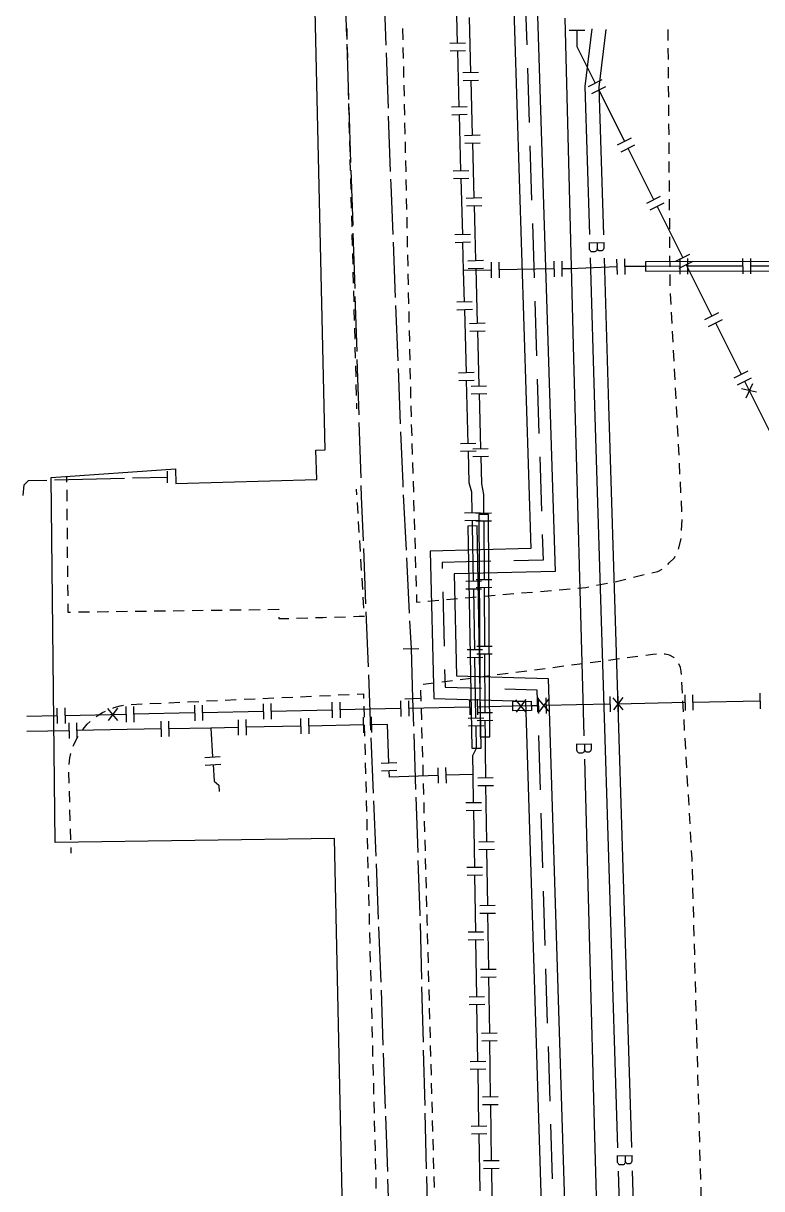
# Model space of a CAD drawing. Header units: metres. Extents: x 17721 to 17912, y 14015 to 15901.
# Drawn here: x 17759.9 to 17807.4, y 14609 to 14683.9 of the extents above; entities that cross this region are included whole.
import ezdxf

# ---------------------------------------------------------------- set-up
doc = ezdxf.new("R2010")
doc.units = ezdxf.units.M
for name, color, linetype in [('GC_CURB_EDGE', 1, 'Continuous'), ('GC_GAS_AXIS', 2, 'Continuous'), ('GC_HEAT_AXIS', 30, 'Continuous'), ('GC_POWER_AXIS', 40, 'Continuous'), ('GC_SITE_BOUNDARY', 7, 'Continuous'), ('GC_TEST_GREEN_ZONE', 3, 'Continuous'), ('GC_WATER_AXIS', 5, 'Continuous')]:
    doc.layers.add(name, color=color, linetype=linetype)

msp = doc.modelspace()

# ---------------------------------------------------------------- linework, layer by layer
at = {"layer": 'GC_CURB_EDGE'}
for points in [[(17780.733, 14683.559), (17780.75, 14682.854)], [(17784.322, 14683.545), (17784.339, 14682.833)], [(17801.421, 14682.781), (17801.415, 14683.494)], [(17780.762, 14682.355), (17780.779, 14681.649)], [(17784.351, 14682.333), (17784.367, 14681.621)], [(17801.431, 14681.569), (17801.425, 14682.281)], [(17780.79, 14681.15), (17780.807, 14680.445)], [(17784.379, 14681.121), (17784.396, 14680.409)], [(17801.441, 14680.357), (17801.435, 14681.069)], [(17780.819, 14679.945), (17780.836, 14679.24)], [(17784.408, 14679.909), (17784.424, 14679.196)], [(17801.451, 14679.144), (17801.445, 14679.857)], [(17780.848, 14678.74), (17780.852, 14678.563), (17780.866, 14678.035)], [(17784.436, 14678.696), (17784.451, 14677.984)], [(17801.461, 14677.932), (17801.455, 14678.644)], [(17780.879, 14677.535), (17780.898, 14676.83)], [(17784.462, 14677.484), (17784.478, 14676.772)], [(17801.471, 14676.719), (17801.465, 14677.432)], [(17780.911, 14676.33), (17780.93, 14675.625)], [(17784.488, 14676.272), (17784.504, 14675.56)], [(17801.481, 14675.507), (17801.475, 14676.219)], [(17780.943, 14675.125), (17780.962, 14674.42)], [(17784.515, 14675.06), (17784.53, 14674.348)], [(17801.491, 14674.294), (17801.485, 14675.007)], [(17780.975, 14673.92), (17780.994, 14673.215)], [(17784.541, 14673.848), (17784.557, 14673.135)], [(17801.501, 14673.082), (17801.495, 14673.794)], [(17781.007, 14672.716), (17781.025, 14672.011)], [(17784.567, 14672.636), (17784.583, 14671.923)], [(17801.511, 14671.869), (17801.505, 14672.582)], [(17781.039, 14671.511), (17781.057, 14670.806)], [(17784.594, 14671.423), (17784.609, 14670.711)], [(17801.52, 14670.657), (17801.515, 14671.369)], [(17781.071, 14670.306), (17781.089, 14669.601)], [(17784.62, 14670.211), (17784.636, 14669.499)], [(17801.53, 14669.445), (17801.525, 14670.157)], [(17781.102, 14669.101), (17781.121, 14668.396)], [(17784.646, 14668.999), (17784.662, 14668.287)], [(17801.54, 14668.232), (17801.535, 14668.945)], [(17781.134, 14667.896), (17781.153, 14667.191)], [(17784.673, 14667.787), (17784.688, 14667.074)], [(17801.552, 14667.02), (17801.55, 14667.06), (17801.544, 14667.732)], [(17781.166, 14666.691), (17781.185, 14665.986)], [(17784.699, 14666.575), (17784.715, 14665.862)], [(17801.615, 14665.809), (17801.578, 14666.52)], [(17781.198, 14665.487), (17781.217, 14664.782)], [(17784.725, 14665.362), (17784.741, 14664.65)], [(17801.677, 14664.598), (17801.64, 14665.31)], [(17781.23, 14664.282), (17781.249, 14663.577)], [(17784.752, 14664.15), (17784.767, 14663.438)], [(17801.74, 14663.387), (17801.703, 14664.099)], [(17781.262, 14663.077), (17781.281, 14662.372)], [(17784.778, 14662.938), (17784.794, 14662.226)], [(17801.802, 14662.176), (17801.766, 14662.888)], [(17781.294, 14661.872), (17781.313, 14661.167)], [(17784.804, 14661.726), (17784.82, 14661.013)], [(17801.865, 14660.965), (17801.828, 14661.677)], [(17781.326, 14660.667), (17781.344, 14659.962)], [(17784.831, 14660.514), (17784.846, 14659.801)], [(17801.928, 14659.755), (17801.891, 14660.466)], [(17781.358, 14659.463), (17781.367, 14659.11)], [(17784.857, 14659.301), (17784.858, 14659.262), (17784.878, 14658.589)], [(17801.99, 14658.544), (17801.953, 14659.255)], [(17784.893, 14658.089), (17784.915, 14657.377)], [(17802.053, 14657.333), (17802.016, 14658.044)], [(17784.929, 14656.877), (17784.951, 14656.165)], [(17802.115, 14656.122), (17802.078, 14656.833)], [(17784.966, 14655.665), (17784.987, 14654.953)], [(17802.178, 14654.911), (17802.141, 14655.623)], [(17762.712, 14654.755), (17762.715, 14654.395)], [(17785.002, 14654.454), (17785.023, 14653.741)], [(17802.24, 14653.7), (17802.204, 14654.412)], [(17762.72, 14653.895), (17762.727, 14653.176)], [(17781.394, 14653.585), (17781.372, 14653.944)], [(17781.47, 14652.368), (17781.425, 14653.086)], [(17785.038, 14653.242), (17785.06, 14652.529)], [(17802.303, 14652.489), (17802.266, 14653.201)], [(17762.731, 14652.676), (17762.738, 14651.957)], [(17785.075, 14652.03), (17785.096, 14651.318)], [(17762.743, 14651.457), (17762.75, 14650.738)], [(17781.545, 14651.152), (17781.5, 14651.869)], [(17802.285, 14651.279), (17802.326, 14651.99)], [(17781.62, 14649.935), (17781.576, 14650.653)], [(17785.111, 14650.818), (17785.132, 14650.106)], [(17802.073, 14650.092), (17802.255, 14650.757), (17802.256, 14650.78)], [(17762.754, 14650.238), (17762.761, 14649.519)], [(17781.696, 14648.718), (17781.651, 14649.436)], [(17785.147, 14649.606), (17785.169, 14648.894)], [(17801.404, 14649.103), (17801.488, 14649.202), (17801.817, 14649.531), (17801.869, 14649.636)], [(17762.766, 14649.019), (17762.772, 14648.3)], [(17785.184, 14648.394), (17785.205, 14647.682)], [(17799.179, 14648.277), (17799.871, 14648.448)], [(17800.358, 14648.558), (17800.738, 14648.643), (17800.749, 14648.645), (17801.025, 14648.79)], [(17762.777, 14647.8), (17762.784, 14647.081)], [(17781.771, 14647.501), (17781.726, 14648.219)], [(17794.404, 14647.48), (17795.114, 14647.541)], [(17795.612, 14647.585), (17796.114, 14647.628), (17796.319, 14647.667)], [(17796.81, 14647.761), (17797.51, 14647.894)], [(17798.001, 14647.988), (17798.016, 14647.991), (17798.693, 14648.158)], [(17781.846, 14646.285), (17781.802, 14647.002)], [(17785.22, 14647.182), (17785.235, 14646.686), (17785.451, 14646.705)], [(17785.949, 14646.748), (17786.659, 14646.809)], [(17787.157, 14646.852), (17787.866, 14646.914)], [(17788.365, 14646.957), (17789.074, 14647.018)], [(17789.573, 14647.062), (17790.282, 14647.123)], [(17790.781, 14647.166), (17791.49, 14647.228)], [(17791.988, 14647.271), (17792.698, 14647.332)], [(17793.196, 14647.375), (17793.906, 14647.437)], [(17762.789, 14646.581), (17762.794, 14646.04), (17762.972, 14646.042)], [(17763.472, 14646.049), (17764.191, 14646.058)], [(17764.691, 14646.065), (17765.366, 14646.074), (17765.41, 14646.075)], [(17765.91, 14646.081), (17766.629, 14646.091)], [(17767.129, 14646.098), (17767.848, 14646.107)], [(17768.348, 14646.114), (17769.067, 14646.123)], [(17769.567, 14646.13), (17770.286, 14646.14)], [(17770.786, 14646.146), (17771.505, 14646.156)], [(17772.005, 14646.162), (17772.724, 14646.172)], [(17773.224, 14646.179), (17773.943, 14646.188)], [(17774.443, 14646.195), (17775.162, 14646.204)], [(17775.662, 14646.211), (17776.371, 14646.22), (17776.371, 14646.211)], [(17776.378, 14645.711), (17776.379, 14645.621), (17777.001, 14645.639), (17777.008, 14645.639)], [(17777.507, 14645.653), (17778.226, 14645.674)], [(17778.726, 14645.689), (17779.199, 14645.703), (17779.445, 14645.71)], [(17779.945, 14645.725), (17780.663, 14645.746)], [(17781.163, 14645.76), (17781.53, 14645.771), (17781.695, 14645.776), (17781.877, 14645.781), (17781.877, 14645.785)], [(17799.475, 14643.182), (17798.778, 14643.091)], [(17800.668, 14643.338), (17800.439, 14643.308), (17799.971, 14643.247)], [(17801.812, 14643.101), (17801.792, 14643.121), (17801.512, 14643.282), (17801.215, 14643.344), (17801.167, 14643.346)], [(17793.509, 14642.404), (17792.812, 14642.313)], [(17794.703, 14642.559), (17794.005, 14642.468)], [(17795.896, 14642.715), (17795.198, 14642.624)], [(17797.089, 14642.871), (17796.391, 14642.78)], [(17798.282, 14643.026), (17797.585, 14642.935)], [(17802.268, 14642.031), (17802.256, 14642.232), (17802.216, 14642.476), (17802.112, 14642.708)], [(17787.544, 14641.625), (17786.846, 14641.534)], [(17788.737, 14641.781), (17788.039, 14641.69)], [(17789.93, 14641.936), (17789.233, 14641.845)], [(17791.123, 14642.092), (17790.426, 14642.001)], [(17792.316, 14642.248), (17791.619, 14642.157)], [(17785.492, 14641.028), (17785.511, 14640.325)], [(17786.35, 14641.469), (17785.653, 14641.378)], [(17802.338, 14640.83), (17802.297, 14641.532)], [(17765.683, 14639.874), (17765.774, 14639.908), (17766.17, 14640.016), (17766.371, 14640.05)], [(17766.868, 14640.106), (17767.579, 14640.139)], [(17768.079, 14640.161), (17768.79, 14640.194)], [(17769.289, 14640.216), (17770.001, 14640.249)], [(17770.5, 14640.271), (17771.212, 14640.304)], [(17771.711, 14640.326), (17772.422, 14640.359)], [(17772.922, 14640.381), (17773.633, 14640.414)], [(17774.133, 14640.437), (17774.844, 14640.469)], [(17775.344, 14640.492), (17776.055, 14640.524)], [(17776.554, 14640.547), (17777.266, 14640.579)], [(17777.765, 14640.602), (17778.477, 14640.634)], [(17778.976, 14640.657), (17779.688, 14640.689)], [(17780.187, 14640.712), (17780.898, 14640.744)], [(17781.398, 14640.767), (17781.819, 14640.786), (17781.826, 14640.496)], [(17802.408, 14639.628), (17802.367, 14640.33)], [(17764.612, 14639.316), (17764.673, 14639.363), (17765.022, 14639.58), (17765.223, 14639.68)], [(17781.839, 14639.996), (17781.857, 14639.284)], [(17785.525, 14639.825), (17785.544, 14639.122)], [(17763.743, 14638.477), (17763.777, 14638.523), (17764.048, 14638.832), (17764.226, 14638.999)], [(17781.869, 14638.784), (17781.887, 14638.072)], [(17785.558, 14638.622), (17785.577, 14637.919)], [(17802.478, 14638.427), (17802.437, 14639.129)], [(17763.147, 14637.426), (17763.159, 14637.461), (17763.33, 14637.835), (17763.463, 14638.064)], [(17802.548, 14637.226), (17802.507, 14637.928)], [(17781.9, 14637.572), (17781.917, 14636.86)], [(17785.591, 14637.419), (17785.61, 14636.716)], [(17762.874, 14636.25), (17762.874, 14636.266), (17762.93, 14636.673), (17762.996, 14636.95)], [(17781.93, 14636.361), (17781.948, 14635.649)], [(17802.618, 14636.025), (17802.577, 14636.727)], [(17762.881, 14635.038), (17762.861, 14635.75)], [(17785.623, 14636.216), (17785.643, 14635.513)], [(17781.96, 14635.149), (17781.978, 14634.437)], [(17785.656, 14635.013), (17785.675, 14634.31)], [(17802.688, 14634.823), (17802.647, 14635.526)], [(17762.915, 14633.827), (17762.895, 14634.539)], [(17802.758, 14633.622), (17802.717, 14634.324)], [(17762.95, 14632.615), (17762.93, 14633.327)], [(17781.991, 14633.937), (17782.009, 14633.225)], [(17785.689, 14633.811), (17785.708, 14633.108)], [(17782.021, 14632.725), (17782.039, 14632.013)], [(17785.722, 14632.608), (17785.741, 14631.905)], [(17802.828, 14632.421), (17802.787, 14633.123)], [(17762.984, 14631.404), (17762.964, 14632.115)], [(17802.899, 14631.22), (17802.858, 14631.922)], [(17782.051, 14631.514), (17782.069, 14630.802)], [(17785.755, 14631.405), (17785.774, 14630.702)], [(17763.008, 14630.548), (17762.998, 14630.904)], [(17782.082, 14630.302), (17782.1, 14629.59)], [(17802.964, 14630.018), (17802.96, 14630.171), (17802.928, 14630.721)], [(17785.788, 14630.202), (17785.807, 14629.499)], [(17782.112, 14629.09), (17782.13, 14628.378)], [(17785.821, 14628.999), (17785.84, 14628.296)], [(17802.996, 14628.815), (17802.977, 14629.519)], [(17803.028, 14627.613), (17803.009, 14628.316)], [(17782.143, 14627.878), (17782.16, 14627.167)], [(17785.853, 14627.797), (17785.873, 14627.093)], [(17782.173, 14626.667), (17782.191, 14625.955)], [(17785.886, 14626.594), (17785.897, 14626.202), (17785.905, 14625.891)], [(17803.06, 14626.41), (17803.041, 14627.113)], [(17803.092, 14625.207), (17803.073, 14625.91)], [(17782.203, 14625.455), (17782.221, 14624.743)], [(17785.919, 14625.391), (17785.937, 14624.688)], [(17803.124, 14624.004), (17803.105, 14624.707)], [(17782.234, 14624.243), (17782.252, 14623.531)], [(17785.951, 14624.188), (17785.969, 14623.485)], [(17782.265, 14623.032), (17782.283, 14622.32)], [(17785.983, 14622.985), (17786.002, 14622.282)], [(17803.156, 14622.801), (17803.137, 14623.504)], [(17803.188, 14621.598), (17803.169, 14622.301)], [(17782.295, 14621.82), (17782.313, 14621.108)], [(17786.015, 14621.782), (17786.034, 14621.079)], [(17782.326, 14620.608), (17782.344, 14619.896)], [(17786.047, 14620.579), (17786.066, 14619.876)], [(17803.22, 14620.396), (17803.202, 14621.099)], [(17803.252, 14619.193), (17803.234, 14619.896)], [(17782.357, 14619.396), (17782.375, 14618.685)], [(17786.079, 14619.377), (17786.098, 14618.674)], [(17803.284, 14617.99), (17803.266, 14618.693)], [(17782.387, 14618.185), (17782.405, 14617.473)], [(17786.111, 14618.174), (17786.13, 14617.471)], [(17782.418, 14616.973), (17782.436, 14616.261)], [(17786.143, 14616.971), (17786.162, 14616.268)], [(17803.316, 14616.787), (17803.298, 14617.49)], [(17803.349, 14615.584), (17803.33, 14616.287)], [(17782.449, 14615.761), (17782.467, 14615.049)], [(17786.175, 14615.768), (17786.194, 14615.065)], [(17803.381, 14614.381), (17803.362, 14615.084)], [(17782.479, 14614.55), (17782.497, 14613.838)], [(17786.207, 14614.565), (17786.226, 14613.862)], [(17803.413, 14613.178), (17803.403, 14613.523), (17803.394, 14613.881)], [(17782.51, 14613.338), (17782.528, 14612.626)], [(17786.239, 14613.362), (17786.258, 14612.659)], [(17803.448, 14611.976), (17803.428, 14612.679)], [(17782.541, 14612.126), (17782.559, 14611.414)], [(17786.271, 14612.159), (17786.29, 14611.456)], [(17782.571, 14610.914), (17782.589, 14610.203)], [(17786.304, 14610.957), (17786.322, 14610.254)], [(17803.482, 14610.773), (17803.462, 14611.476)], [(17803.517, 14609.57), (17803.497, 14610.273)], [(17782.602, 14609.703), (17782.62, 14608.991)], [(17786.336, 14609.754), (17786.354, 14609.051)], [(17803.551, 14608.367), (17803.531, 14609.07)]]:
    msp.add_lwpolyline(points, dxfattribs=at)
at = {"layer": 'GC_GAS_AXIS'}
for points in [[(17787.871, 14682.606), (17787.775, 14686.208)], [(17788.611, 14684.26), (17788.706, 14680.73)], [(17795.05, 14683.457), (17796.05, 14683.454)], [(17795.55, 14683.455), (17795.547, 14682.408), (17796.73, 14680.048)], [(17788.37, 14682.619), (17787.371, 14682.593)], [(17788.384, 14682.119), (17787.384, 14682.093)], [(17787.979, 14678.504), (17787.884, 14682.106)], [(17788.206, 14680.717), (17789.206, 14680.744)], [(17788.219, 14680.217), (17789.219, 14680.244)], [(17788.719, 14680.231), (17788.814, 14676.701)], [(17796.283, 14679.824), (17797.177, 14680.272)], [(17796.507, 14679.377), (17797.401, 14679.825)], [(17796.954, 14679.601), (17798.606, 14676.304)], [(17788.479, 14678.517), (17787.48, 14678.49)], [(17788.492, 14678.017), (17787.493, 14677.991)], [(17788.088, 14674.401), (17787.993, 14678.004)], [(17788.315, 14676.687), (17789.314, 14676.714)], [(17788.328, 14676.187), (17789.328, 14676.214)], [(17788.828, 14676.201), (17788.923, 14672.671)], [(17798.159, 14676.08), (17799.053, 14676.528)], [(17798.383, 14675.633), (17799.277, 14676.081)], [(17798.83, 14675.857), (17800.482, 14672.561)], [(17788.588, 14674.415), (17787.588, 14674.388)], [(17788.601, 14673.915), (17787.602, 14673.888)], [(17788.197, 14670.299), (17788.101, 14673.902)], [(17788.423, 14672.658), (17789.423, 14672.684)], [(17800.035, 14672.336), (17800.929, 14672.785)], [(17800.259, 14671.889), (17801.153, 14672.338)], [(17788.437, 14672.158), (17789.436, 14672.185)], [(17788.936, 14672.171), (17788.983, 14670.442), (17789.03, 14668.641)], [(17800.706, 14672.114), (17802.358, 14668.817)], [(17788.697, 14670.312), (17787.697, 14670.286)], [(17788.71, 14669.812), (17787.71, 14669.786)], [(17788.258, 14667.998), (17788.21, 14669.799)], [(17788.53, 14668.628), (17789.53, 14668.654)], [(17790.022, 14668.528), (17790.039, 14667.528)], [(17790.522, 14668.536), (17790.539, 14667.536)], [(17794.068, 14668.596), (17794.084, 14667.596)], [(17794.567, 14668.604), (17794.584, 14667.604)], [(17798.1, 14668.73), (17798.139, 14667.731)], [(17798.599, 14668.75), (17798.638, 14667.75)], [(17801.911, 14668.593), (17802.805, 14669.041)], [(17802.135, 14668.146), (17803.029, 14668.594)], [(17802.164, 14668.768), (17802.166, 14667.768)], [(17802.664, 14668.769), (17802.666, 14667.769)], [(17806.21, 14668.776), (17806.211, 14667.776)], [(17806.71, 14668.777), (17806.711, 14667.777)], [(17790.031, 14668.028), (17788.258, 14667.998)], [(17788.312, 14665.972), (17788.258, 14667.998)], [(17788.543, 14668.128), (17789.543, 14668.154)], [(17789.043, 14668.141), (17789.135, 14664.611)], [(17794.076, 14668.096), (17790.531, 14668.036)], [(17798.119, 14668.231), (17795.102, 14668.113), (17794.576, 14668.104)], [(17802.165, 14668.268), (17799.961, 14668.264), (17798.696, 14668.253), (17798.619, 14668.25)], [(17802.582, 14668.37), (17804.234, 14665.073)], [(17806.211, 14668.276), (17802.665, 14668.269)], [(17810.256, 14668.284), (17806.711, 14668.277)], [(17788.812, 14665.985), (17787.812, 14665.958)], [(17788.825, 14665.485), (17787.825, 14665.459)], [(17788.432, 14661.419), (17788.325, 14665.472)], [(17803.787, 14664.849), (17804.681, 14665.297)], [(17804.011, 14664.402), (17804.905, 14664.85)], [(17788.635, 14664.598), (17789.635, 14664.624)], [(17788.648, 14664.099), (17789.648, 14664.125)], [(17789.148, 14664.112), (17789.24, 14660.582)], [(17804.458, 14664.626), (17806.11, 14661.33)], [(17788.932, 14661.432), (17787.933, 14661.406)], [(17805.663, 14661.106), (17806.557, 14661.554)], [(17805.887, 14660.659), (17806.781, 14661.107)], [(17788.945, 14660.932), (17787.946, 14660.906)], [(17788.553, 14656.866), (17788.446, 14660.919)], [(17788.74, 14660.569), (17789.74, 14660.595)], [(17807.109, 14660.176), (17806.13, 14660.382)], [(17806.334, 14660.883), (17807.986, 14657.586)], [(17806.838, 14660.712), (17806.423, 14659.801)], [(17788.753, 14660.069), (17789.753, 14660.095)], [(17789.253, 14660.082), (17789.345, 14656.552)], [(17789.053, 14656.879), (17788.053, 14656.853)], [(17788.845, 14656.539), (17789.845, 14656.565)], [(17789.066, 14656.38), (17788.066, 14656.353)], [(17788.814, 14652.415), (17788.796, 14653.74), (17788.62, 14654.34), (17788.566, 14656.366)], [(17788.858, 14656.039), (17789.858, 14656.065)], [(17789.358, 14656.052), (17789.404, 14654.287), (17789.535, 14653.598), (17789.546, 14652.411)], [(17789.312, 14652.428), (17788.313, 14652.4)], [(17789.046, 14652.408), (17790.046, 14652.414)], [(17789.326, 14651.929), (17788.327, 14651.901)], [(17788.899, 14648.014), (17788.836, 14651.574), (17788.826, 14651.915)], [(17789.049, 14651.908), (17790.049, 14651.914)], [(17789.549, 14651.911), (17789.572, 14648.134)], [(17789.398, 14648.022), (17788.399, 14648.005)], [(17789.072, 14648.131), (17790.072, 14648.137)], [(17789.075, 14647.631), (17790.075, 14647.637)], [(17789.575, 14647.634), (17789.598, 14643.857)], [(17789.407, 14647.522), (17788.407, 14647.505)], [(17788.976, 14643.613), (17788.907, 14647.514)], [(17789.098, 14643.854), (17790.098, 14643.86)], [(17789.476, 14643.621), (17788.476, 14643.604)], [(17789.485, 14643.121), (17788.485, 14643.104)], [(17789.053, 14639.212), (17788.985, 14643.113)], [(17789.101, 14643.354), (17790.101, 14643.36)], [(17789.601, 14643.357), (17789.624, 14639.58)], [(17807.311, 14640.822), (17807.332, 14639.822)], [(17770.94, 14640.056), (17770.961, 14639.057)], [(17771.44, 14640.067), (17771.461, 14639.067)], [(17775.362, 14640.149), (17775.383, 14639.15)], [(17775.862, 14640.16), (17775.883, 14639.16)], [(17779.784, 14640.243), (17779.805, 14639.243)], [(17780.284, 14640.253), (17780.305, 14639.253)], [(17784.206, 14640.336), (17784.227, 14639.336)], [(17784.706, 14640.346), (17784.727, 14639.346)], [(17788.628, 14640.429), (17788.649, 14639.429)], [(17789.128, 14640.439), (17789.149, 14639.439)], [(17792.268, 14639.631), (17791.624, 14640.397)], [(17791.668, 14639.616), (17792.273, 14640.412)], [(17793.05, 14640.522), (17793.071, 14639.522)], [(17793.739, 14639.662), (17793.095, 14640.428)], [(17793.14, 14639.647), (17793.745, 14640.443)], [(17793.55, 14640.532), (17793.571, 14639.532)], [(17797.682, 14640.119), (17795.522, 14640.074), (17793.561, 14640.032)], [(17797.671, 14640.619), (17797.692, 14639.619)], [(17798.519, 14639.763), (17797.875, 14640.528)], [(17797.92, 14639.748), (17798.525, 14640.544)], [(17798.171, 14640.629), (17798.192, 14639.63)], [(17802.502, 14640.22), (17798.182, 14640.13)], [(17802.491, 14640.72), (17802.512, 14639.721)], [(17802.991, 14640.731), (17803.012, 14639.731)], [(17807.322, 14640.322), (17803.002, 14640.231)], [(17762.107, 14639.37), (17760.146, 14639.329)], [(17762.096, 14639.87), (17762.117, 14638.871)], [(17762.596, 14639.881), (17762.617, 14638.881)], [(17766.529, 14639.463), (17762.607, 14639.381)], [(17766.001, 14639.078), (17765.357, 14639.844)], [(17765.402, 14639.064), (17766.007, 14639.86)], [(17766.518, 14639.963), (17766.539, 14638.964)], [(17767.018, 14639.974), (17767.039, 14638.974)], [(17770.951, 14639.557), (17767.029, 14639.474)], [(17775.373, 14639.65), (17771.451, 14639.567)], [(17779.795, 14639.743), (17775.873, 14639.66)], [(17784.217, 14639.836), (17780.295, 14639.753)], [(17781.804, 14639.288), (17781.825, 14638.289)], [(17782.304, 14639.299), (17782.324, 14638.299)], [(17788.639, 14639.929), (17784.717, 14639.846)], [(17789.124, 14639.577), (17790.124, 14639.583)], [(17793.061, 14640.022), (17792.612, 14640.012), (17791.428, 14639.987), (17789.139, 14639.939)], [(17762.858, 14638.914), (17762.877, 14637.914)], [(17763.358, 14638.924), (17763.377, 14637.924)], [(17768.771, 14639.027), (17768.79, 14638.027)], [(17769.271, 14639.036), (17769.29, 14638.037)], [(17771.987, 14638.588), (17769.28, 14638.536)], [(17773.753, 14638.624), (17771.987, 14638.588)], [(17771.987, 14638.588), (17772.103, 14636.733)], [(17773.742, 14639.124), (17773.763, 14638.124)], [(17774.242, 14639.134), (17774.263, 14638.134)], [(17777.783, 14638.706), (17774.252, 14638.634)], [(17777.773, 14639.206), (17777.794, 14638.206)], [(17778.273, 14639.216), (17778.294, 14638.217)], [(17781.814, 14638.789), (17778.283, 14638.716)], [(17783.45, 14636.333), (17783.357, 14638.82), (17782.314, 14638.799)], [(17789.553, 14639.22), (17788.553, 14639.203)], [(17789.562, 14638.72), (17788.562, 14638.703)], [(17788.873, 14635.611), (17788.854, 14636.815), (17789.087, 14637.29), (17789.062, 14638.712)], [(17789.127, 14639.077), (17790.127, 14639.083)], [(17789.627, 14639.08), (17789.633, 14638.014), (17789.64, 14637.192), (17789.667, 14635.392)], [(17762.867, 14638.414), (17760.16, 14638.363)], [(17768.78, 14638.527), (17763.367, 14638.424)], [(17771.604, 14636.702), (17772.602, 14636.764)], [(17783.95, 14636.352), (17782.95, 14636.314)], [(17771.635, 14636.203), (17772.633, 14636.265)], [(17772.134, 14636.234), (17772.201, 14635.165), (17772.498, 14634.91), (17772.536, 14634.516)], [(17783.968, 14635.852), (17782.969, 14635.815)], [(17786.608, 14635.534), (17783.484, 14635.428), (17783.469, 14635.833)], [(17786.591, 14636.034), (17786.625, 14635.034)], [(17787.091, 14636.051), (17787.125, 14635.051)], [(17788.873, 14635.611), (17787.108, 14635.551)], [(17788.903, 14633.782), (17788.873, 14635.611)], [(17789.167, 14635.384), (17790.167, 14635.399)], [(17789.175, 14634.884), (17790.174, 14634.899)], [(17789.675, 14634.892), (17789.729, 14631.291)], [(17789.403, 14633.79), (17788.403, 14633.773)], [(17789.411, 14633.29), (17788.411, 14633.273)], [(17788.972, 14629.623), (17788.911, 14633.282)], [(17789.229, 14631.283), (17790.229, 14631.298)], [(17789.236, 14630.783), (17790.236, 14630.798)], [(17789.736, 14630.791), (17789.79, 14627.19)], [(17789.471, 14629.631), (17788.472, 14629.615)], [(17789.48, 14629.131), (17788.48, 14629.115)], [(17789.04, 14625.464), (17788.98, 14629.123)], [(17789.29, 14627.183), (17790.29, 14627.198)], [(17789.298, 14626.683), (17790.298, 14626.698)], [(17789.798, 14626.69), (17789.852, 14623.089)], [(17789.54, 14625.472), (17788.54, 14625.456)], [(17789.548, 14624.973), (17788.548, 14624.956)], [(17789.108, 14621.306), (17789.048, 14624.964)], [(17789.352, 14623.082), (17790.352, 14623.097)], [(17789.359, 14622.582), (17790.359, 14622.597)], [(17789.859, 14622.59), (17789.913, 14618.989)], [(17789.608, 14621.314), (17788.608, 14621.297)], [(17789.617, 14620.814), (17788.617, 14620.797)], [(17789.177, 14617.147), (17789.117, 14620.806)], [(17789.413, 14618.981), (17790.413, 14618.996)], [(17789.421, 14618.481), (17790.421, 14618.496)], [(17789.921, 14618.489), (17789.975, 14614.888)], [(17789.677, 14617.155), (17788.677, 14617.139)], [(17789.685, 14616.655), (17788.685, 14616.639)], [(17789.245, 14612.988), (17789.185, 14616.647)], [(17789.475, 14614.881), (17790.475, 14614.896)], [(17789.482, 14614.381), (17790.482, 14614.396)], [(17789.982, 14614.388), (17790.036, 14610.787)], [(17789.745, 14612.996), (17788.745, 14612.98)], [(17789.753, 14612.496), (17788.754, 14612.48)], [(17789.314, 14608.829), (17789.254, 14612.488)], [(17789.536, 14610.78), (17790.536, 14610.795)], [(17789.544, 14610.28), (17790.544, 14610.295)], [(17790.044, 14610.287), (17790.098, 14606.687)]]:
    msp.add_lwpolyline(points, dxfattribs=at)
for points in [[(17799.96, 14668.564), (17799.962, 14667.964), (17818.827, 14668.001), (17818.825, 14668.601)], [(17789.235, 14652.318), (17789.321, 14638.012), (17789.945, 14638.016), (17789.859, 14652.322)], [(17788.536, 14651.569), (17788.787, 14637.285), (17789.387, 14637.295), (17789.136, 14651.579)], [(17791.423, 14640.288), (17792.605, 14640.313), (17792.62, 14639.712), (17791.434, 14639.687)]]:
    msp.add_lwpolyline(points, close=True, dxfattribs=at)
at = {"layer": 'GC_HEAT_AXIS'}
for points in [[(17788.824, 14769.241), (17789.434, 14750.134), (17789.764, 14739.445), (17790.605, 14712.978), (17790.629, 14711.989), (17792.591, 14650.12), (17786.108, 14649.96), (17786.331, 14640.477), (17792.247, 14640.318), (17793.656, 14594.941), (17795.71, 14548.324), (17801.921, 14548.525), (17802.314, 14543.15), (17796.032, 14542.683), (17796.562, 14518.482), (17796.799, 14506.306), (17796.852, 14501.968), (17796.878, 14499.877), (17796.894, 14498.586)], [(17790.325, 14769.235), (17790.934, 14750.182), (17791.264, 14739.491), (17792.105, 14713.02), (17792.128, 14712.031), (17794.139, 14648.658), (17787.642, 14648.498), (17787.797, 14641.939), (17793.703, 14641.78), (17795.154, 14594.997), (17797.144, 14549.872), (17803.313, 14550.071), (17803.92, 14541.766), (17797.562, 14541.293), (17798.062, 14518.514), (17798.299, 14506.33), (17798.352, 14501.986), (17798.378, 14499.895), (17798.392, 14498.768)], [(17792.203, 14686.012), (17792.314, 14682.513)], [(17792.362, 14681.013), (17792.473, 14677.514)], [(17792.52, 14676.015), (17792.631, 14672.516)], [(17792.679, 14671.016), (17792.79, 14667.517)], [(17792.838, 14666.018), (17792.949, 14662.518)], [(17792.996, 14661.019), (17793.107, 14657.52)], [(17793.155, 14656.021), (17793.266, 14652.521)], [(17793.313, 14651.022), (17793.365, 14649.389), (17791.498, 14649.343)], [(17789.999, 14649.306), (17786.875, 14649.229), (17786.884, 14648.853)], [(17786.919, 14647.353), (17787.002, 14643.853)], [(17787.037, 14642.353), (17787.064, 14641.208), (17789.418, 14641.145)], [(17790.918, 14641.104), (17792.975, 14641.049), (17793.02, 14639.606)], [(17793.066, 14638.107), (17793.175, 14634.608)], [(17793.221, 14633.109), (17793.33, 14629.609)], [(17793.377, 14628.11), (17793.485, 14624.61)], [(17793.532, 14623.111), (17793.64, 14619.612)], [(17793.687, 14618.112), (17793.795, 14614.613)], [(17793.842, 14613.114), (17793.951, 14609.614)]]:
    msp.add_lwpolyline(points, dxfattribs=at)
at = {"layer": 'GC_POWER_AXIS'}
for points in [[(17780.593, 14686.608), (17780.718, 14683.054)], [(17783.124, 14686.045), (17783.251, 14682.486)], [(17780.736, 14682.554), (17780.859, 14679.06), (17780.861, 14679)], [(17783.268, 14681.986), (17783.395, 14678.427)], [(17780.877, 14678.5), (17780.99, 14674.945)], [(17783.413, 14677.928), (17783.539, 14674.369)], [(17781.006, 14674.446), (17781.119, 14670.891)], [(17783.557, 14673.869), (17783.569, 14673.526), (17783.697, 14670.311)], [(17781.135, 14670.391), (17781.248, 14666.836)], [(17783.717, 14669.811), (17783.86, 14666.253)], [(17781.264, 14666.337), (17781.378, 14662.782)], [(17783.88, 14665.754), (17784.022, 14662.196)], [(17781.393, 14662.282), (17781.507, 14658.727)], [(17784.042, 14661.696), (17784.184, 14658.138)], [(17781.523, 14658.228), (17781.636, 14654.673)], [(17784.204, 14657.638), (17784.337, 14654.309), (17784.349, 14654.08)], [(17769.199, 14654.342), (17769.199, 14655.092)], [(17759.928, 14653.545), (17759.983, 14654.229), (17760.259, 14654.503), (17761.438, 14654.531)], [(17761.938, 14654.543), (17766.445, 14654.651)], [(17766.945, 14654.663), (17769.199, 14654.717)], [(17781.652, 14654.173), (17781.674, 14653.475), (17781.789, 14650.619)], [(17784.374, 14653.581), (17784.554, 14650.024)], [(17781.809, 14650.12), (17781.951, 14646.566)], [(17784.579, 14649.525), (17784.76, 14645.969)], [(17781.971, 14646.067), (17782.114, 14642.513)], [(17784.785, 14645.469), (17784.875, 14643.691), (17784.977, 14640.489), (17785.036, 14638.707)], [(17784.375, 14643.675), (17785.375, 14643.707)], [(17782.134, 14642.013), (17782.276, 14638.46)], [(17784.477, 14640.473), (17785.477, 14640.505)], [(17782.296, 14637.96), (17782.439, 14634.406)], [(17785.053, 14638.207), (17785.171, 14634.644)], [(17785.188, 14634.144), (17785.306, 14630.58)], [(17782.459, 14633.907), (17782.601, 14630.353)], [(17782.621, 14629.853), (17782.764, 14626.3)], [(17785.322, 14630.08), (17785.437, 14626.625), (17785.44, 14626.517)], [(17785.453, 14626.017), (17785.544, 14622.452)], [(17782.784, 14625.8), (17782.927, 14622.247)], [(17782.947, 14621.747), (17782.947, 14621.737), (17783.069, 14618.193)], [(17785.557, 14621.952), (17785.648, 14618.388)], [(17783.087, 14617.693), (17783.21, 14614.138)], [(17785.661, 14617.888), (17785.752, 14614.323)], [(17785.765, 14613.823), (17785.856, 14610.259)], [(17783.227, 14613.639), (17783.35, 14610.084)], [(17783.367, 14609.585), (17783.49, 14606.03)], [(17785.869, 14609.759), (17785.96, 14606.194)]]:
    msp.add_lwpolyline(points, dxfattribs=at)
at = {"layer": 'GC_SITE_BOUNDARY'}
msp.add_lwpolyline([(17768.384, 14549.616), (17769.012, 14558.235), (17780.422, 14558.235), (17780.415, 14558.508), (17781.571, 14558.534), (17780.727, 14595.493), (17780.52, 14604.548), (17779.951, 14631.489), (17761.986, 14631.227), (17761.716, 14654.684), (17769.724, 14655.25), (17769.75, 14654.31), (17778.812, 14654.566), (17778.759, 14656.459), (17779.345, 14656.48), (17777.856, 14722.341), (17772.277, 14722.188), (17772.326, 14746.11), (17772.698, 14806.552)], dxfattribs=at)
at = {"layer": 'GC_TEST_GREEN_ZONE'}
msp.add_lwpolyline([(17768.384, 14549.616), (17769.012, 14558.235), (17780.422, 14558.235), (17780.415, 14558.508), (17781.571, 14558.534), (17780.727, 14595.493), (17780.52, 14604.548), (17779.951, 14631.489), (17761.986, 14631.227), (17761.716, 14654.684), (17769.724, 14655.25), (17769.75, 14654.31), (17778.812, 14654.566), (17778.759, 14656.459), (17779.345, 14656.48), (17777.856, 14722.341), (17772.277, 14722.188), (17772.326, 14746.11), (17772.698, 14806.552)], dxfattribs=at)
at = {"layer": 'GC_WATER_AXIS'}
for points in [[(17794.762, 14684.227), (17795.332, 14662.333), (17795.985, 14638.085)], [(17796.507, 14683.535), (17796.051, 14679.823), (17796.346, 14670.307)], [(17797.407, 14683.483), (17796.953, 14679.781)], [(17796.953, 14679.781), (17797.247, 14670.301)], [(17797.311, 14669.778), (17796.314, 14669.747)], [(17796.857, 14669.442), (17796.854, 14669.404), (17796.851, 14669.37), (17796.838, 14669.321), (17796.822, 14669.291), (17796.804, 14669.262), (17796.773, 14669.231), (17796.739, 14669.21), (17796.707, 14669.199), (17796.517, 14669.194), (17796.498, 14669.197), (17796.472, 14669.207), (17796.441, 14669.227), (17796.412, 14669.258), (17796.393, 14669.285), (17796.371, 14669.331), (17796.36, 14669.359), (17796.357, 14669.386), (17796.346, 14669.748)], [(17796.847, 14669.764), (17796.857, 14669.442)], [(17797.274, 14669.777), (17797.284, 14669.458), (17797.279, 14669.428), (17797.262, 14669.377), (17797.236, 14669.33), (17797.221, 14669.311), (17797.203, 14669.293), (17797.179, 14669.278), (17797.15, 14669.264), (17797.135, 14669.259), (17797.019, 14669.256), (17796.997, 14669.261), (17796.966, 14669.273), (17796.945, 14669.287), (17796.924, 14669.303), (17796.903, 14669.331), (17796.883, 14669.365), (17796.869, 14669.397), (17796.857, 14669.442)], [(17796.393, 14668.808), (17796.688, 14659.293)], [(17797.293, 14668.802), (17797.587, 14659.321)], [(17796.688, 14659.293), (17798.151, 14611.599)], [(17797.587, 14659.321), (17799.05, 14611.629)], [(17796.497, 14637.557), (17795.5, 14637.53)], [(17796.042, 14637.223), (17796.039, 14637.185), (17796.036, 14637.151), (17796.023, 14637.102), (17796.007, 14637.072), (17795.989, 14637.043), (17795.958, 14637.013), (17795.923, 14636.991), (17795.892, 14636.981), (17795.701, 14636.976), (17795.682, 14636.979), (17795.656, 14636.989), (17795.626, 14637.009), (17795.597, 14637.04), (17795.577, 14637.068), (17795.556, 14637.114), (17795.545, 14637.141), (17795.542, 14637.169), (17795.533, 14637.531)], [(17796.033, 14637.545), (17796.042, 14637.223)], [(17796.461, 14637.556), (17796.469, 14637.237), (17796.464, 14637.207), (17796.447, 14637.156), (17796.42, 14637.109), (17796.406, 14637.09), (17796.388, 14637.073), (17796.364, 14637.057), (17796.334, 14637.043), (17796.32, 14637.039), (17796.204, 14637.036), (17796.181, 14637.041), (17796.151, 14637.053), (17796.13, 14637.068), (17796.109, 14637.084), (17796.088, 14637.111), (17796.068, 14637.146), (17796.054, 14637.178), (17796.042, 14637.223)], [(17796.026, 14636.586), (17796.68, 14612.338), (17797.07, 14598.534)], [(17799.114, 14611.088), (17798.117, 14611.057)], [(17798.66, 14610.752), (17798.657, 14610.714), (17798.655, 14610.68), (17798.641, 14610.631), (17798.625, 14610.601), (17798.608, 14610.572), (17798.577, 14610.541), (17798.542, 14610.52), (17798.511, 14610.509), (17798.32, 14610.504), (17798.301, 14610.507), (17798.275, 14610.517), (17798.244, 14610.537), (17798.215, 14610.568), (17798.196, 14610.595), (17798.174, 14610.641), (17798.164, 14610.669), (17798.161, 14610.696), (17798.15, 14611.058)], [(17798.65, 14611.074), (17798.66, 14610.752)], [(17799.078, 14611.087), (17799.087, 14610.768), (17799.083, 14610.738), (17799.066, 14610.687), (17799.039, 14610.64), (17799.025, 14610.62), (17799.006, 14610.603), (17798.983, 14610.587), (17798.953, 14610.573), (17798.938, 14610.569), (17798.823, 14610.566), (17798.8, 14610.571), (17798.77, 14610.583), (17798.749, 14610.597), (17798.728, 14610.613), (17798.706, 14610.641), (17798.687, 14610.675), (17798.673, 14610.707), (17798.66, 14610.752)], [(17798.197, 14610.1), (17799.659, 14562.406), (17800.078, 14552.594)], [(17799.096, 14610.13), (17800.559, 14562.438)]]:
    msp.add_lwpolyline(points, dxfattribs=at)

doc.saveas('drawing.dxf')
